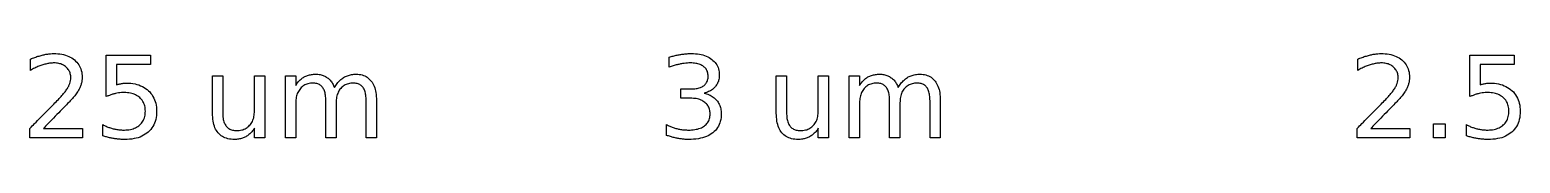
# Model space of a CAD drawing. Extents: x 1 to 50643, y 2 to 54380.
# Drawn here: x 45517 to 46513, y 26918 to 26976 of the extents above; entities that cross this region are included whole.
import ezdxf

# ---------------------------------------------------------------- set-up
doc = ezdxf.new("R2010")
doc.units = 0
doc.layers.add('Layer_1', color=7, linetype='CONTINUOUS')

msp = doc.modelspace()

# ---------------------------------------------------------------- linework, layer by layer
at = {"layer": 'Layer_1', "color": 7}
for points in [[(45517.824182, 26964.723812), (45517.824182, 26972.313312)], [(45568.569677, 26974.992531), (45598.071942, 26974.992531), (45598.071942, 26968.667858), (45575.452305, 26968.667858), (45575.452305, 26955.051465)], [(45568.569677, 26947.087242), (45568.569677, 26974.992531)], [(45944.53145, 26966.919508), (45944.53145, 26973.616205)], [(46404.656483, 26964.723812), (46404.656483, 26972.313312)], [(46479.621398, 26974.992531), (46509.123663, 26974.992531), (46509.123663, 26968.667858), (46486.504026, 26968.667858), (46486.504026, 26955.051465)], [(46479.621398, 26947.087242), (46479.621398, 26974.992531)], [(45639.516519, 26935.891703), (45639.516519, 26961.115614), (45646.361945, 26961.115614), (45646.361945, 26936.151958)], [(45667.567919, 26937.491297), (45667.567919, 26961.115614), (45674.413344, 26961.115614), (45674.413344, 26919.447876), (45667.567919, 26919.447876), (45667.567919, 26925.846792)], [(45695.135444, 26942.99741), (45695.135444, 26919.447876), (45688.252816, 26919.447876), (45688.252816, 26961.115614), (45695.135444, 26961.115614), (45695.135444, 26954.642185)], [(46016.222367, 26935.891703), (46016.222367, 26961.115614), (46023.067792, 26961.115614), (46023.067792, 26936.151958)], [(46044.273766, 26937.491297), (46044.273766, 26961.115614), (46051.119192, 26961.115614), (46051.119192, 26919.447876), (46044.273766, 26919.447876), (46044.273766, 26925.846792)], [(46071.841291, 26942.99741), (46071.841291, 26919.447876), (46064.958663, 26919.447876), (46064.958663, 26961.115614), (46071.841291, 26961.115614), (46071.841291, 26954.642185)], [(45720.954593, 26953.117104), (45720.954701, 26953.116834)], [(45958.929173, 26946.050003), (45952.455771, 26946.050003), (45952.455771, 26952.225921), (45959.226792, 26952.225921)], [(45967.96962, 26949.397136), (45967.969593, 26949.396597)], [(46097.66044, 26953.117104), (46097.660548, 26953.116834)], [(45639.516573, 26935.892513), (45639.516519, 26935.891703)], [(45722.107947, 26942.99741), (45722.107947, 26919.447876), (45715.225319, 26919.447876), (45715.225319, 26944.374006)], [(45749.080451, 26944.597274), (45749.080451, 26919.447876), (45742.197823, 26919.447876), (45742.197823, 26944.374006)], [(46016.222421, 26935.892513), (46016.222367, 26935.891703)], [(46098.813795, 26942.99741), (46098.813795, 26919.447876), (46091.931167, 26919.447876), (46091.931167, 26944.374006)], [(46125.786298, 26944.597274), (46125.786298, 26919.447876), (46118.90367, 26919.447876), (46118.90367, 26944.374006)], [(45526.492659, 26925.77228), (45552.721034, 26925.77228), (45552.721034, 26919.447876), (45517.452239, 26919.447876), (45517.452239, 26925.77228)], [(45526.492605, 26925.77039), (45526.492659, 26925.77228)], [(45566.225873, 26920.748879), (45566.225873, 26928.301123)], [(45942.857316, 26921.122523), (45942.857316, 26928.376986)], [(46413.32496, 26925.77228), (46439.553362, 26925.77228), (46439.553362, 26919.447876), (46404.284541, 26919.447876), (46404.284541, 26925.77228)], [(46413.324879, 26925.77039), (46413.32496, 26925.77228)], [(46477.277568, 26920.748879), (46477.277568, 26928.301123)]]:
    msp.add_lwpolyline(points, dxfattribs=at)
msp.add_lwpolyline([(46455.327573, 26928.897495), (46463.17749, 26928.897495), (46463.17749, 26919.447876), (46455.327573, 26919.447876)], close=True, dxfattribs=at)
for points, knots in [([(45526.306566, 26975.066234), (45527.155744, 26975.250784), (45528.795268, 26975.607097), (45531.209293, 26975.919767), (45534.565344, 26976.069826), (45538.730455, 26975.72769), (45543.468745, 26974.309897), (45547.362754, 26971.884261), (45550.321566, 26968.629109), (45552.09461, 26964.588335), (45552.514945, 26960.902529), (45552.327541, 26957.909161), (45551.904691, 26955.711863), (45551.382553, 26954.328182), (45551.121251, 26953.635723)], [0, 0, 0, 0, 2.606213, 5.031865, 7.291224, 12.678166, 17.486793, 21.989451, 26.275697, 30.483742, 35.009053, 37.258332, 39.471536, 41.688698, 41.688698, 41.688698, 41.688698]), ([(45944.53145, 26973.616205), (45945.459871, 26973.865142), (45947.26786, 26974.349915), (45949.935473, 26974.950446), (45951.681466, 26975.253446), (45952.530176, 26975.400731)], [0, 0, 0, 0, 2.883525, 5.615316, 8.199223, 8.199223, 8.199223, 8.199223]), ([(45952.530176, 26975.400731), (45953.347607, 26975.519868), (45954.945154, 26975.752704), (45957.305185, 26975.948816), (45960.621559, 26976.053495), (45964.713142, 26975.747165), (45969.408155, 26974.53795), (45971.933172, 26972.882775), (45973.140858, 26972.091124)], [0, 0, 0, 0, 2.477698, 4.84229, 7.100264, 12.425669, 17.123726, 21.430747, 21.430747, 21.430747, 21.430747]), ([(46413.13884, 26975.066234), (46413.988019, 26975.250784), (46415.627543, 26975.607097), (46418.041568, 26975.919767), (46421.397619, 26976.069826), (46425.56273, 26975.72769), (46430.30102, 26974.309897), (46434.195028, 26971.884261), (46437.15384, 26968.629109), (46438.926884, 26964.588335), (46439.347219, 26960.902529), (46439.159815, 26957.909161), (46438.736966, 26955.711863), (46438.214828, 26954.328182), (46437.953525, 26953.635723)], [0, 0, 0, 0, 2.606213, 5.031865, 7.291224, 12.678166, 17.486793, 21.989451, 26.275697, 30.483742, 35.009053, 37.258332, 39.471536, 41.688698, 41.688698, 41.688698, 41.688698]), ([(45517.824182, 26972.313312), (45518.807407, 26972.694222), (45520.714661, 26973.433109), (45523.544133, 26974.360529), (45525.405469, 26974.836035), (45526.306566, 26975.066234)], [0, 0, 0, 0, 3.163082, 6.135724, 8.925285, 8.925285, 8.925285, 8.925285]), ([(45526.194959, 26968.44405), (45525.301225, 26968.137366), (45523.444416, 26967.500203), (45520.651396, 26966.243207), (45518.789475, 26965.242578), (45517.824182, 26964.723812)], [0, 0, 0, 0, 2.833572, 5.886987, 9.174231, 9.174231, 9.174231, 9.174231]), ([(45541.745956, 26966.881982), (45541.015228, 26967.444236), (45539.527476, 26968.588978), (45536.708994, 26969.491433), (45533.913449, 26969.740682), (45531.226812, 26969.571343), (45528.719212, 26969.165781), (45527.052002, 26968.689094), (45526.194959, 26968.44405)], [0, 0, 0, 0, 2.748358, 5.595618, 8.723705, 11.129257, 13.655285, 16.327463, 16.327463, 16.327463, 16.327463]), ([(45543.420198, 26954.121406), (45543.708885, 26954.737797), (45544.268035, 26955.931665), (45544.756695, 26957.807109), (45544.94993, 26959.984296), (45544.659959, 26962.405444), (45543.608582, 26964.953307), (45542.371393, 26966.234366), (45541.745956, 26966.881982)], [0, 0, 0, 0, 2.038643, 3.948585, 5.778561, 8.569873, 11.191537, 13.871851, 13.871851, 13.871851, 13.871851]), ([(45967.597542, 26967.367664), (45966.848783, 26967.836637), (45965.250339, 26968.837796), (45962.246446, 26969.529002), (45959.388651, 26969.718214), (45956.782813, 26969.619457), (45954.571755, 26969.392688), (45952.251902, 26969.015813), (45949.805484, 26968.478517), (45947.210616, 26967.783615), (45945.445348, 26967.214266), (45944.53145, 26966.919508)], [0, 0, 0, 0, 2.634772, 5.624687, 9.110552, 11.220055, 13.438713, 15.775128, 18.266713, 20.950046, 23.830452, 23.830452, 23.830452, 23.830452]), ([(45967.709149, 26954.420807), (45968.298314, 26954.953563), (45969.473569, 26956.016298), (45970.463842, 26958.309616), (45970.746623, 26960.842177), (45970.456946, 26963.395602), (45969.427028, 26965.745978), (45968.208912, 26966.825736), (45967.597542, 26967.367664)], [0, 0, 0, 0, 2.359512, 4.706715, 7.290089, 9.940973, 12.34888, 14.775133, 14.775133, 14.775133, 14.775133]), ([(45973.140858, 26972.091124), (45974.136847, 26971.187087), (45976.097042, 26969.407861), (45977.798304, 26965.666777), (45978.251618, 26962.00262), (45977.947238, 26958.726016), (45977.082556, 26956.017366), (45976.01542, 26954.527755), (45975.484688, 26953.786908)], [0, 0, 0, 0, 3.999509, 7.87139, 12.017468, 14.950514, 17.699584, 20.419581, 20.419581, 20.419581, 20.419581]), ([(46404.656483, 26972.313312), (46405.639704, 26972.694222), (46407.546949, 26973.43311), (46410.376412, 26974.36053), (46412.237744, 26974.836035), (46413.13884, 26975.066234)], [0, 0, 0, 0, 3.163068, 6.135702, 8.925259, 8.925259, 8.925259, 8.925259]), ([(46413.027233, 26968.44405), (46412.1335, 26968.137366), (46410.276695, 26967.500204), (46407.483684, 26966.243208), (46405.621771, 26965.242578), (46404.656483, 26964.723812)], [0, 0, 0, 0, 2.833569, 5.886976, 9.174207, 9.174207, 9.174207, 9.174207]), ([(46428.578257, 26966.881982), (46427.847529, 26967.444236), (46426.359777, 26968.588978), (46423.541295, 26969.491433), (46420.745746, 26969.740682), (46418.0591, 26969.571344), (46415.551491, 26969.165782), (46413.884277, 26968.689094), (46413.027233, 26968.44405)], [0, 0, 0, 0, 2.748358, 5.595618, 8.723705, 11.129272, 13.655309, 16.32749, 16.32749, 16.32749, 16.32749]), ([(46430.252499, 26954.121406), (46430.541186, 26954.737797), (46431.100336, 26955.931665), (46431.588996, 26957.807109), (46431.782231, 26959.984296), (46431.49226, 26962.405444), (46430.440883, 26964.953307), (46429.203694, 26966.234366), (46428.578257, 26966.881982)], [0, 0, 0, 0, 2.038643, 3.948585, 5.778561, 8.569873, 11.191537, 13.871851, 13.871851, 13.871851, 13.871851]), ([(45575.452305, 26955.051465), (45575.814815, 26955.168666), (45576.534148, 26955.401229), (45577.627635, 26955.675335), (45578.361564, 26955.805044), (45578.726195, 26955.869485)], [0, 0, 0, 0, 1.142777, 2.267623, 3.378248, 3.378248, 3.378248, 3.378248]), ([(45578.726195, 26955.869485), (45579.089326, 26955.928972), (45579.812997, 26956.04752), (45580.906966, 26956.144833), (45583.568243, 26956.21378), (45587.614586, 26955.85079), (45592.713657, 26954.160041), (45596.87213, 26951.264418), (45599.987164, 26947.370348), (45601.828887, 26942.559222), (45602.344756, 26937.218543), (45601.812419, 26931.880261), (45599.98368, 26926.933006), (45597.707063, 26924.510842), (45596.58382, 26923.315789)], [0, 0, 0, 0, 1.103656, 2.199433, 3.29127, 9.089658, 14.286084, 19.22862, 24.080149, 29.024392, 34.460739, 40.030452, 45.039162, 49.917021, 49.917021, 49.917021, 49.917021]), ([(45695.135444, 26954.642185), (45695.665, 26955.439333), (45696.685584, 26956.975632), (45698.59177, 26958.890341), (45700.711668, 26960.37189), (45703.089947, 26961.39958), (45705.723108, 26961.998237), (45708.533559, 26962.190815), (45711.345694, 26961.964872), (45713.999408, 26961.221141), (45715.49394, 26960.278098), (45716.229756, 26959.813801)], [0, 0, 0, 0, 2.865467, 5.522456, 8.050769, 10.581136, 13.243204, 16.115017, 18.999335, 21.678935, 24.27766, 24.27766, 24.27766, 24.27766]), ([(45713.104676, 26953.265589), (45712.583762, 26953.849587), (45711.527102, 26955.034212), (45709.165301, 26955.99489), (45706.368109, 26956.273387), (45703.355909, 26955.934419), (45700.401328, 26954.741488), (45698.95045, 26953.312309), (45698.223322, 26952.596055)], [0, 0, 0, 0, 2.321249, 4.708593, 7.42296, 10.704416, 13.726629, 16.762952, 16.762952, 16.762952, 16.762952]), ([(45716.229756, 26959.813801), (45716.906942, 26959.25206), (45718.287428, 26958.106915), (45719.882939, 26955.793006), (45720.588275, 26954.031794), (45720.954593, 26953.117104)], [0, 0, 0, 0, 2.630463, 5.362369, 8.314268, 8.314268, 8.314268, 8.314268]), ([(45720.954701, 26953.116834), (45721.5321, 26954.073751), (45722.636656, 26955.904317), (45724.714313, 26958.212848), (45727.025182, 26959.999836), (45729.613124, 26961.244679), (45732.468916, 26961.973001), (45735.817326, 26962.22647), (45739.430808, 26961.833711), (45743.025362, 26960.290584), (45744.704401, 26958.461232), (45745.546144, 26957.544132)], [0, 0, 0, 0, 3.346896, 6.402553, 9.257308, 12.058236, 14.954818, 18.048196, 22.089992, 25.769334, 29.468226, 29.468226, 29.468226, 29.468226]), ([(45742.197823, 26944.374006), (45742.16159, 26945.594753), (45742.095172, 26947.83245), (45741.413741, 26950.869217), (45740.241979, 26953.277171), (45738.483087, 26955.008887), (45736.186289, 26956.000781), (45733.386181, 26956.269417), (45730.362525, 26955.945511), (45727.419455, 26954.739526), (45725.053709, 26952.700057), (45723.317678, 26949.986104), (45722.270431, 26946.661914), (45722.164208, 26944.266248), (45722.107947, 26942.99741)], [0, 0, 0, 0, 3.657612, 6.704603, 9.268965, 11.584273, 13.948965, 16.622292, 19.944293, 22.984484, 26.013613, 29.163319, 32.536177, 36.334097, 36.334097, 36.334097, 36.334097]), ([(45745.546144, 26957.544132), (45746.262803, 26956.421333), (45747.786073, 26954.034804), (45748.88518, 26949.544703), (45749.01222, 26946.325998), (45749.080451, 26944.597274)], [0, 0, 0, 0, 3.974643, 8.448175, 13.638508, 13.638508, 13.638508, 13.638508]), ([(46071.841291, 26954.642185), (46072.370847, 26955.439333), (46073.391431, 26956.975632), (46075.297617, 26958.890341), (46077.417515, 26960.37189), (46079.795794, 26961.39958), (46082.428955, 26961.998237), (46085.239406, 26962.190815), (46088.051541, 26961.964872), (46090.705255, 26961.221141), (46092.199787, 26960.278098), (46092.935604, 26959.813801)], [0, 0, 0, 0, 2.865467, 5.522456, 8.050769, 10.581136, 13.243204, 16.115017, 18.999335, 21.678935, 24.27766, 24.27766, 24.27766, 24.27766]), ([(46089.810523, 26953.265589), (46089.289609, 26953.849587), (46088.232949, 26955.034212), (46085.871149, 26955.99489), (46083.073956, 26956.273387), (46080.061757, 26955.934419), (46077.107176, 26954.741488), (46075.656298, 26953.312309), (46074.929169, 26952.596055)], [0, 0, 0, 0, 2.321249, 4.708593, 7.42296, 10.704416, 13.726629, 16.762952, 16.762952, 16.762952, 16.762952]), ([(46092.935604, 26959.813801), (46093.612789, 26959.25206), (46094.993275, 26958.106915), (46096.588786, 26955.793006), (46097.294122, 26954.031794), (46097.66044, 26953.117104)], [0, 0, 0, 0, 2.630463, 5.362369, 8.314268, 8.314268, 8.314268, 8.314268]), ([(46097.660548, 26953.116834), (46098.237902, 26954.073754), (46099.342381, 26955.904341), (46101.420051, 26958.21289), (46103.731016, 26959.9998), (46106.318967, 26961.244685), (46109.174765, 26961.973), (46112.523173, 26962.226471), (46116.136655, 26961.833711), (46119.731209, 26960.290584), (46121.410248, 26958.461232), (46122.251992, 26957.544132)], [0, 0, 0, 0, 3.346831, 6.402488, 9.257338, 12.058267, 14.954848, 18.048226, 22.090022, 25.769364, 29.468256, 29.468256, 29.468256, 29.468256]), ([(46118.90367, 26944.374006), (46118.867437, 26945.594753), (46118.80102, 26947.83245), (46118.119588, 26950.869217), (46116.947826, 26953.277171), (46115.188934, 26955.008887), (46112.892137, 26956.000781), (46110.092028, 26956.269417), (46107.068372, 26955.945511), (46104.125302, 26954.739526), (46101.759556, 26952.700057), (46100.023525, 26949.986104), (46098.976278, 26946.661914), (46098.870055, 26944.266248), (46098.813795, 26942.99741)], [0, 0, 0, 0, 3.657612, 6.704603, 9.268965, 11.584273, 13.948965, 16.622292, 19.944293, 22.984484, 26.013613, 29.163319, 32.536177, 36.334097, 36.334097, 36.334097, 36.334097]), ([(46122.251992, 26957.544132), (46122.96865, 26956.421333), (46124.49192, 26954.034804), (46125.591028, 26949.544703), (46125.718067, 26946.325998), (46125.786298, 26944.597274)], [0, 0, 0, 0, 3.974643, 8.448175, 13.638508, 13.638508, 13.638508, 13.638508]), ([(46486.504026, 26955.051465), (46486.866536, 26955.168666), (46487.585869, 26955.401229), (46488.679356, 26955.675335), (46489.413285, 26955.805044), (46489.777916, 26955.869485)], [0, 0, 0, 0, 1.142777, 2.267623, 3.378248, 3.378248, 3.378248, 3.378248]), ([(46489.777916, 26955.869485), (46490.141047, 26955.928972), (46490.864718, 26956.04752), (46491.958687, 26956.144833), (46494.61996, 26956.21378), (46498.6663, 26955.85079), (46503.765366, 26954.160037), (46507.923851, 26951.264427), (46511.03887, 26947.370344), (46512.880583, 26942.559221), (46513.396449, 26937.218543), (46512.864115, 26931.880263), (46511.035387, 26926.933009), (46508.758779, 26924.510843), (46507.635541, 26923.315789)], [0, 0, 0, 0, 1.103656, 2.199433, 3.29127, 9.089646, 14.286072, 19.228617, 24.080138, 29.024377, 34.460724, 40.030437, 45.039143, 49.916992, 49.916992, 49.916992, 49.916992]), ([(45529.096906, 26937.640323), (45530.539513, 26939.10363), (45533.02676, 26941.626567), (45536.146039, 26944.821186), (45537.774842, 26946.596878), (45538.397742, 26947.275953)], [0, 0, 0, 0, 6.164697, 10.628762, 13.393119, 13.393119, 13.393119, 13.393119]), ([(45538.397742, 26947.275953), (45539.128368, 26948.121461), (45540.475693, 26949.680638), (45542.189765, 26951.949499), (45543.037681, 26953.446204), (45543.420198, 26954.121406)], [0, 0, 0, 0, 3.352918, 6.18302, 8.509109, 8.509109, 8.509109, 8.509109]), ([(45546.470819, 26946.418247), (45546.115223, 26946.025592), (45545.117761, 26944.924179), (45543.133901, 26942.851734), (45541.513466, 26941.165168), (45540.55548, 26940.168086)], [0, 0, 0, 0, 1.589175, 4.457697, 8.605949, 8.605949, 8.605949, 8.605949]), ([(45551.121251, 26953.635723), (45550.777246, 26952.907937), (45550.02514, 26951.316763), (45548.431799, 26948.918555), (45547.15698, 26947.293122), (45546.470819, 26946.418247)], [0, 0, 0, 0, 2.412484, 5.274467, 8.610489, 8.610489, 8.610489, 8.610489]), ([(45566.225873, 26928.301123), (45566.971964, 26927.917094), (45568.452871, 26927.154839), (45570.772697, 26926.25492), (45573.142853, 26925.548261), (45575.585817, 26925.050408), (45578.11239, 26924.756891), (45581.163388, 26924.632113), (45584.57555, 26924.893346), (45588.096712, 26926.019604), (45590.973901, 26927.934111), (45593.13558, 26930.522035), (45594.416362, 26933.733254), (45594.770979, 26937.266362), (45594.41636, 26940.799424), (45593.13556, 26944.010602), (45590.973902, 26946.598282), (45588.096675, 26948.513566), (45584.575706, 26949.636602), (45581.363518, 26949.893717), (45578.684089, 26949.789051), (45576.667765, 26949.572953), (45575.338981, 26949.305754), (45574.671028, 26949.171438)], [0, 0, 0, 0, 2.515932, 4.993842, 7.451539, 9.928283, 12.463268, 15.073526, 19.084373, 22.664773, 26.040019, 29.316739, 32.626046, 36.25072, 39.875245, 43.184468, 46.461165, 49.836412, 53.416811, 57.427659, 59.438018, 61.459358, 63.502485, 63.502485, 63.502485, 63.502485]), ([(45574.671028, 26949.171438), (45574.001454, 26949.004552), (45572.636531, 26948.664355), (45570.59821, 26947.962415), (45569.254996, 26947.38291), (45568.569677, 26947.087242)], [0, 0, 0, 0, 2.069507, 4.218676, 6.457431, 6.457431, 6.457431, 6.457431]), ([(45698.223322, 26952.596055), (45697.600663, 26951.744817), (45696.312836, 26949.984226), (45695.308408, 26946.635838), (45695.195297, 26944.256471), (45695.135444, 26942.99741)], [0, 0, 0, 0, 3.146235, 6.507269, 10.284576, 10.284576, 10.284576, 10.284576]), ([(45715.225319, 26944.374006), (45715.184319, 26945.596856), (45715.109317, 26947.833825), (45714.486001, 26950.910265), (45713.537008, 26952.528411), (45713.104676, 26953.265589)], [0, 0, 0, 0, 3.674136, 6.721127, 9.270793, 9.270793, 9.270793, 9.270793]), ([(45968.490426, 26943.259825), (45967.653133, 26943.824375), (45965.893199, 26945.011023), (45962.56944, 26945.895188), (45960.196261, 26945.996116), (45958.929173, 26946.050003)], [0, 0, 0, 0, 3.012905, 6.332922, 10.136186, 10.136186, 10.136186, 10.136186]), ([(45959.226792, 26952.225921), (45960.364016, 26952.268379), (45962.473844, 26952.34715), (45965.409023, 26953.020619), (45966.977025, 26953.975131), (45967.709149, 26954.420807)], [0, 0, 0, 0, 3.414899, 6.335476, 8.893532, 8.893532, 8.893532, 8.893532]), ([(45967.969593, 26949.396597), (45969.096117, 26949.095595), (45971.26371, 26948.516424), (45974.182141, 26946.893246), (45975.653088, 26945.354917), (45976.377545, 26944.597274)], [0, 0, 0, 0, 3.491983, 6.719075, 9.850917, 9.850917, 9.850917, 9.850917]), ([(45975.484688, 26953.786908), (45974.842776, 26953.122699), (45973.526251, 26951.760443), (45970.925229, 26950.287335), (45968.983893, 26949.702625), (45967.96962, 26949.397136)], [0, 0, 0, 0, 2.76045, 5.66153, 8.835522, 8.835522, 8.835522, 8.835522]), ([(46074.929169, 26952.596055), (46074.306511, 26951.744817), (46073.018684, 26949.984226), (46072.014256, 26946.635838), (46071.901145, 26944.256471), (46071.841291, 26942.99741)], [0, 0, 0, 0, 3.146235, 6.507269, 10.284576, 10.284576, 10.284576, 10.284576]), ([(46091.931167, 26944.374006), (46091.890166, 26945.596856), (46091.815164, 26947.833825), (46091.191848, 26950.910265), (46090.242856, 26952.528411), (46089.810523, 26953.265589)], [0, 0, 0, 0, 3.674136, 6.721127, 9.270793, 9.270793, 9.270793, 9.270793]), ([(46415.929207, 26937.640323), (46417.371814, 26939.10363), (46419.859061, 26941.626567), (46422.97834, 26944.821186), (46424.607143, 26946.596878), (46425.230044, 26947.275953)], [0, 0, 0, 0, 6.164697, 10.628762, 13.393119, 13.393119, 13.393119, 13.393119]), ([(46425.230044, 26947.275953), (46425.960669, 26948.121461), (46427.307994, 26949.680638), (46429.022066, 26951.949499), (46429.869982, 26953.446204), (46430.252499, 26954.121406)], [0, 0, 0, 0, 3.352918, 6.18302, 8.509109, 8.509109, 8.509109, 8.509109]), ([(46433.303094, 26946.418247), (46432.947498, 26946.025592), (46431.950039, 26944.92418), (46429.966189, 26942.851734), (46428.345763, 26941.165168), (46427.387781, 26940.168086)], [0, 0, 0, 0, 1.589173, 4.457689, 8.60593, 8.60593, 8.60593, 8.60593]), ([(46437.953525, 26953.635723), (46437.60952, 26952.907937), (46436.857414, 26951.316763), (46435.264073, 26948.918555), (46433.989254, 26947.293122), (46433.303094, 26946.418247)], [0, 0, 0, 0, 2.412484, 5.274467, 8.610489, 8.610489, 8.610489, 8.610489]), ([(46477.277568, 26928.301123), (46478.023663, 26927.917094), (46479.504575, 26927.154842), (46481.8244, 26926.254922), (46484.194555, 26925.548256), (46486.637524, 26925.05041), (46489.164106, 26924.756891), (46492.215104, 26924.632113), (46495.627263, 26924.893346), (46499.148423, 26926.019608), (46502.025621, 26927.934106), (46504.187301, 26930.522035), (46505.468083, 26933.733254), (46505.8227, 26937.266362), (46505.468081, 26940.799424), (46504.18728, 26944.010601), (46502.025622, 26946.598286), (46499.148386, 26948.513563), (46495.62742, 26949.636602), (46492.415235, 26949.893717), (46489.73581, 26949.789051), (46487.719487, 26949.572953), (46486.390702, 26949.305754), (46485.722749, 26949.171438)], [0, 0, 0, 0, 2.515942, 4.993853, 7.451538, 9.928297, 12.463291, 15.073552, 19.084387, 22.664786, 26.040043, 29.316763, 32.62607, 36.250744, 39.875269, 43.184492, 46.461189, 49.836446, 53.416845, 57.42768, 59.43804, 61.45938, 63.502507, 63.502507, 63.502507, 63.502507]), ([(46485.722749, 26949.171438), (46485.053175, 26949.004552), (46483.688252, 26948.664355), (46481.649931, 26947.962415), (46480.306717, 26947.38291), (46479.621398, 26947.087242)], [0, 0, 0, 0, 2.069507, 4.218676, 6.457431, 6.457431, 6.457431, 6.457431]), ([(45517.452239, 26925.77228), (45518.516353, 26926.868713), (45520.867104, 26929.290862), (45524.75119, 26933.244472), (45527.573452, 26936.099293), (45529.096906, 26937.640323)], [0, 0, 0, 0, 4.583716, 10.125965, 16.626827, 16.626827, 16.626827, 16.626827]), ([(45540.55548, 26940.168086), (45539.296527, 26938.873793), (45536.478358, 26935.976515), (45531.789464, 26931.178509), (45528.358668, 26927.675649), (45526.492605, 26925.77039)], [0, 0, 0, 0, 5.416769, 12.125454, 20.126069, 20.126069, 20.126069, 20.126069]), ([(45661.764186, 26920.191924), (45661.007961, 26919.824532), (45659.465875, 26919.07535), (45656.868191, 26918.495062), (45653.593334, 26918.273356), (45649.857422, 26918.63484), (45646.02704, 26920.137937), (45643.020854, 26922.756117), (45640.930101, 26926.358924), (45639.702766, 26930.850514), (45639.581764, 26934.127175), (45639.516573, 26935.892513)], [0, 0, 0, 0, 2.515219, 5.129008, 7.918347, 12.348616, 16.275096, 20.064312, 24.07324, 28.599235, 33.885937, 33.885937, 33.885937, 33.885937]), ([(45646.361945, 26936.151958), (45646.406303, 26934.944767), (45646.48812, 26932.718156), (45647.187084, 26929.634014), (45648.199588, 26928.011812), (45648.6686, 26927.260375)], [0, 0, 0, 0, 3.625967, 6.687936, 9.3303, 9.3303, 9.3303, 9.3303]), ([(45664.331231, 26927.855667), (45664.983331, 26928.705875), (45666.32687, 26930.457585), (45667.387056, 26933.828616), (45667.505375, 26936.224725), (45667.567919, 26937.491297)], [0, 0, 0, 0, 3.19546, 6.5837, 10.383001, 10.383001, 10.383001, 10.383001]), ([(45976.377545, 26944.597274), (45976.990633, 26943.750066), (45978.226167, 26942.042716), (45979.225683, 26938.917503), (45979.569315, 26935.027784), (45979.077142, 26930.617827), (45977.141194, 26926.137895), (45973.834585, 26922.605346), (45969.374004, 26920.081279), (45963.857277, 26918.633843), (45959.059627, 26918.30451), (45955.324034, 26918.422998), (45952.912071, 26918.655826), (45951.300944, 26918.93471), (45950.483992, 26919.076122)], [0, 0, 0, 0, 3.121071, 6.289789, 9.688156, 14.794784, 19.435913, 24.075713, 29.049342, 34.612832, 41.047827, 43.405345, 45.822687, 48.309358, 48.309358, 48.309358, 48.309358]), ([(45968.230009, 26927.485533), (45968.976345, 26928.154517), (45970.468579, 26929.492095), (45971.717424, 26932.403311), (45972.068938, 26935.517847), (45971.730712, 26938.575593), (45970.56371, 26941.310381), (45969.183614, 26942.608043), (45968.490426, 26943.259825)], [0, 0, 0, 0, 2.976026, 5.950316, 9.242007, 12.300528, 15.103466, 17.932023, 17.932023, 17.932023, 17.932023]), ([(46038.470034, 26920.191924), (46037.713809, 26919.824532), (46036.171722, 26919.07535), (46033.574038, 26918.495062), (46030.299182, 26918.273356), (46026.56327, 26918.63484), (46022.732887, 26920.137937), (46019.726701, 26922.756117), (46017.635948, 26926.358924), (46016.408613, 26930.850514), (46016.287612, 26934.127175), (46016.222421, 26935.892513)], [0, 0, 0, 0, 2.515219, 5.129008, 7.918347, 12.348616, 16.275096, 20.064312, 24.07324, 28.599235, 33.885937, 33.885937, 33.885937, 33.885937]), ([(46023.067792, 26936.151958), (46023.11215, 26934.944767), (46023.193967, 26932.718156), (46023.892931, 26929.634014), (46024.905435, 26928.011812), (46025.374447, 26927.260375)], [0, 0, 0, 0, 3.625967, 6.687936, 9.3303, 9.3303, 9.3303, 9.3303]), ([(46041.037078, 26927.855667), (46041.689178, 26928.705875), (46043.032718, 26930.457585), (46044.092903, 26933.828616), (46044.211223, 26936.224725), (46044.273766, 26937.491297)], [0, 0, 0, 0, 3.19546, 6.5837, 10.383001, 10.383001, 10.383001, 10.383001]), ([(46404.284541, 26925.77228), (46405.348659, 26926.868712), (46407.699417, 26929.290858), (46411.583502, 26933.244469), (46414.405757, 26936.099292), (46415.929207, 26937.640323)], [0, 0, 0, 0, 4.583724, 10.125973, 16.626827, 16.626827, 16.626827, 16.626827]), ([(46427.387781, 26940.168086), (46426.128828, 26938.873793), (46423.310655, 26935.976513), (46418.621752, 26931.178508), (46415.190947, 26927.675649), (46413.324879, 26925.77039)], [0, 0, 0, 0, 5.416771, 12.125463, 20.126088, 20.126088, 20.126088, 20.126088]), ([(45648.6686, 26927.260375), (45649.231987, 26926.668627), (45650.377394, 26925.465558), (45652.858455, 26924.498159), (45655.79492, 26924.214886), (45658.945393, 26924.550142), (45662.03899, 26925.712863), (45663.57105, 26927.145043), (45664.331231, 26927.855667)], [0, 0, 0, 0, 2.42579, 4.931814, 7.769833, 11.227324, 14.3707, 17.46644, 17.46644, 17.46644, 17.46644]), ([(45667.567919, 26925.846792), (45667.006383, 26925.057603), (45665.922476, 26923.534268), (45663.971828, 26921.599145), (45662.487609, 26920.653056), (45661.764186, 26920.191924)], [0, 0, 0, 0, 2.903556, 5.604602, 8.172962, 8.172962, 8.172962, 8.172962]), ([(45942.857316, 26928.376986), (45943.566844, 26927.990959), (45944.996896, 26927.212921), (45947.293926, 26926.293757), (45948.893419, 26925.84907), (45949.702742, 26925.624064)], [0, 0, 0, 0, 2.421875, 4.881289, 7.400312, 7.400312, 7.400312, 7.400312]), ([(45949.702742, 26925.624064), (45950.539233, 26925.437195), (45952.2254, 26925.060513), (45954.829024, 26924.764717), (45958.038758, 26924.637889), (45961.606023, 26924.869942), (45965.33031, 26925.697657), (45967.308592, 26926.917412), (45968.230009, 26927.485533)], [0, 0, 0, 0, 2.569746, 5.179997, 7.848232, 12.19556, 15.898201, 19.126317, 19.126317, 19.126317, 19.126317]), ([(46025.374447, 26927.260375), (46025.937834, 26926.668627), (46027.083242, 26925.465558), (46029.564302, 26924.498159), (46032.500767, 26924.214886), (46035.65124, 26924.550142), (46038.744838, 26925.712863), (46040.276897, 26927.145043), (46041.037078, 26927.855667)], [0, 0, 0, 0, 2.42579, 4.931814, 7.769833, 11.227324, 14.3707, 17.46644, 17.46644, 17.46644, 17.46644]), ([(46044.273766, 26925.846792), (46043.71223, 26925.057603), (46042.628324, 26923.534268), (46040.677676, 26921.599145), (46039.193456, 26920.653056), (46038.470034, 26920.191924)], [0, 0, 0, 0, 2.903556, 5.604602, 8.172962, 8.172962, 8.172962, 8.172962]), ([(45573.703739, 26918.964353), (45572.89063, 26919.110806), (45571.236727, 26919.408696), (45568.74157, 26920.007904), (45567.073989, 26920.499075), (45566.225873, 26920.748879)], [0, 0, 0, 0, 2.478238, 5.040855, 7.69306, 7.69306, 7.69306, 7.69306]), ([(45596.58382, 26923.315789), (45595.219498, 26922.313125), (45592.367743, 26920.21732), (45586.868167, 26918.678563), (45582.159694, 26918.305701), (45578.484311, 26918.414479), (45576.098884, 26918.608045), (45574.507335, 26918.844808), (45573.703739, 26918.964353)], [0, 0, 0, 0, 5.043738, 10.542604, 16.829258, 19.178134, 21.56744, 24.00418, 24.00418, 24.00418, 24.00418]), ([(45950.483992, 26919.076122), (45949.653863, 26919.2421), (45947.963219, 26919.580131), (45945.417618, 26920.268014), (45943.721297, 26920.834166), (45942.857316, 26921.122523)], [0, 0, 0, 0, 2.539205, 5.171355, 7.903567, 7.903567, 7.903567, 7.903567]), ([(46484.755461, 26918.964353), (46483.942346, 26919.110805), (46482.288435, 26919.408696), (46479.793269, 26920.007904), (46478.125684, 26920.499075), (46477.277568, 26920.748879)], [0, 0, 0, 0, 2.478253, 5.040878, 7.693087, 7.693087, 7.693087, 7.693087]), ([(46507.635541, 26923.315789), (46506.271219, 26922.313125), (46503.419464, 26920.21732), (46497.919888, 26918.678563), (46493.211415, 26918.305701), (46489.536032, 26918.414479), (46487.150605, 26918.608045), (46485.559056, 26918.844808), (46484.755461, 26918.964353)], [0, 0, 0, 0, 5.043738, 10.542604, 16.829258, 19.178134, 21.56744, 24.00418, 24.00418, 24.00418, 24.00418])]:
    msp.add_open_spline(points, degree=3, knots=knots, dxfattribs=at)

doc.saveas('drawing.dxf')
